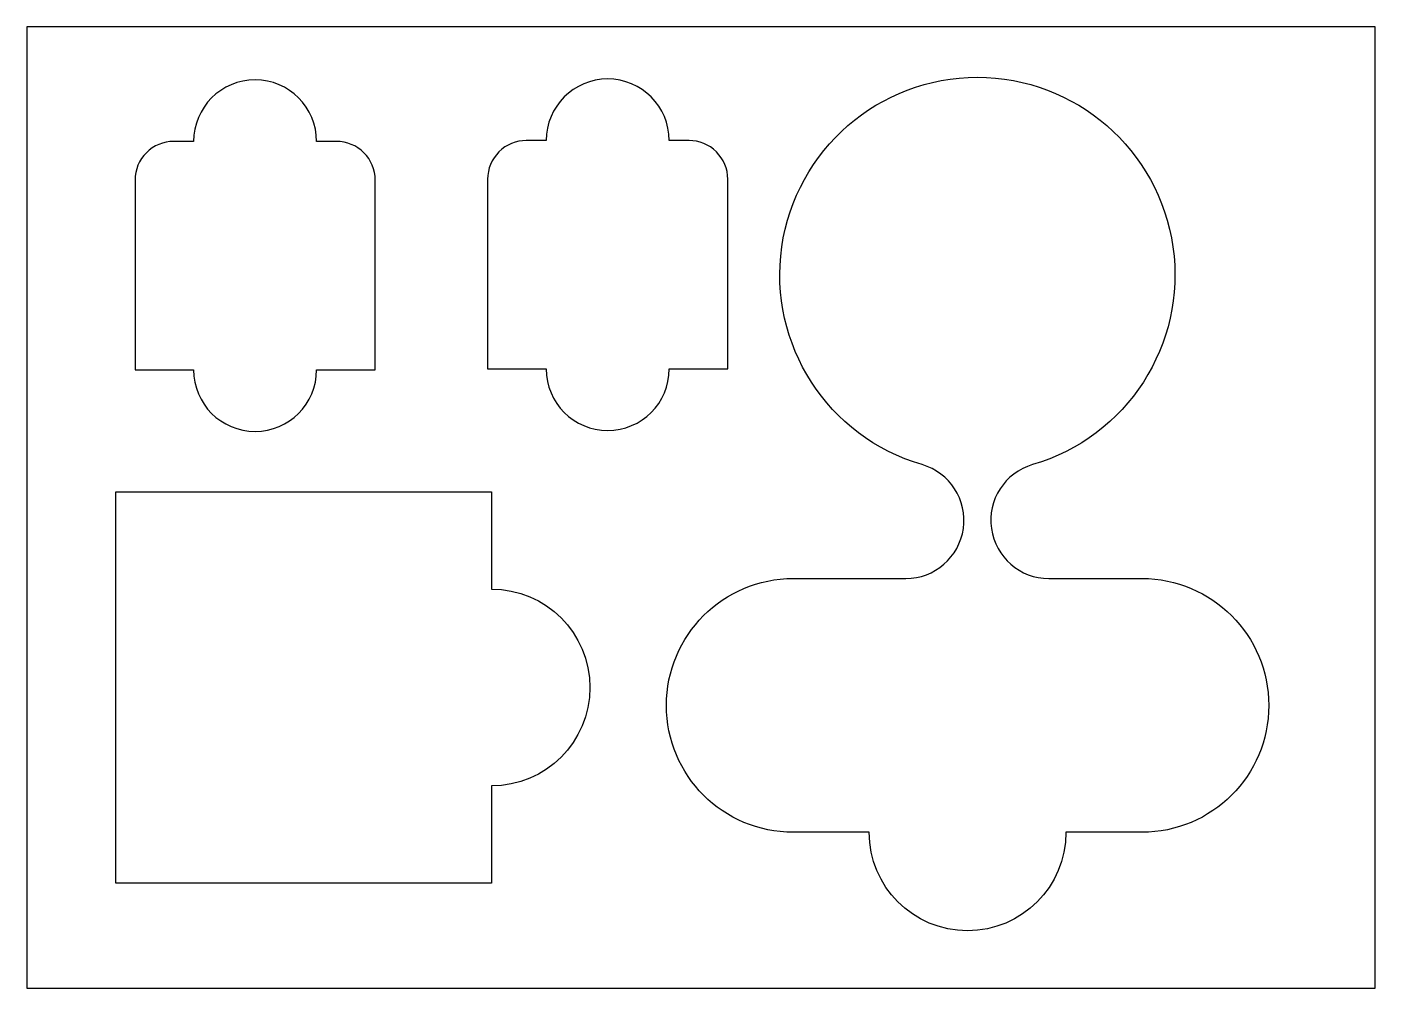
# Model space of a CAD drawing. Header units: millimetres. Extents: x 1 to 349, y 1 to 249.
import ezdxf

# ---------------------------------------------------------------- set-up
doc = ezdxf.new("R2010")
doc.units = ezdxf.units.MM
doc.layers.get('0').update_dxf_attribs({"linetype": 'CONTINUOUS'})

msp = doc.modelspace()

# ---------------------------------------------------------------- linework, layer by layer
msp.add_lwpolyline([(1, 1), (349, 1), (349, 249), (1, 249)], close=True)
for points in [[(38.9, 219.47, 0.414214), (28.9, 209.47), (28.9, 160.51), (44.02, 160.51, 1), (75.77, 160.51), (90.9, 160.51), (90.9, 209.47, 0.414214), (80.9, 219.47), (75.77, 219.47, 1), (44.02, 219.47)], [(129.91, 219.71, 0.414214), (119.91, 209.71), (119.91, 160.75), (135.04, 160.75, 1), (166.79, 160.75), (181.91, 160.75), (181.91, 209.71, 0.414214), (171.91, 219.71), (166.79, 219.71, 1), (135.04, 219.71)], [(218.41, 41.18), (198.81, 41.18, -1), (198.81, 106.68), (227.88, 106.68, 0.867413), (232.08, 136.06, -7.006695), (260.61, 136.06, 0.867413), (264.8, 106.68), (288.81, 106.68, -1), (288.81, 41.18), (269.21, 41.18, -1)], [(120.91, 129.04), (120.91, 103.94, -1), (120.91, 53.14), (120.91, 28.04), (23.91, 28.04), (23.91, 129.04)]]:
    msp.add_lwpolyline(points, format="xyb", close=True)

doc.saveas('drawing.dxf')
